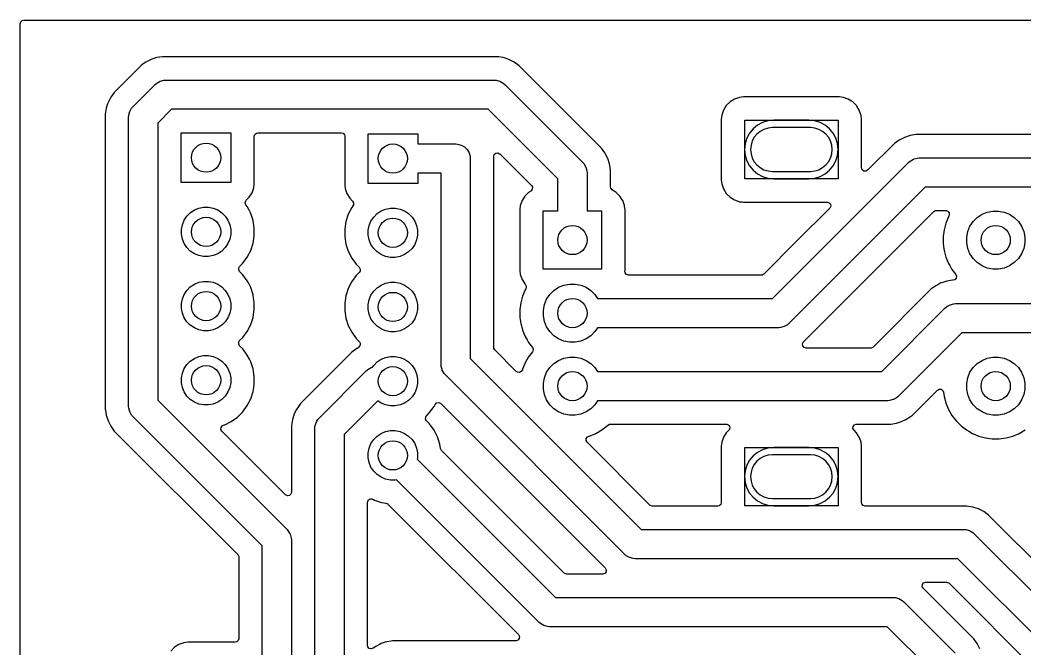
# Model space of a CAD drawing. Header units: inches. Extents: x 0.81 to 4.86, y -4.86 to -0.81.
# Drawn here: x 0.807 to 2.162, y -1.655 to -0.807 of the extents above; entities that cross this region are included whole.
import ezdxf

# ---------------------------------------------------------------- set-up
doc = ezdxf.new("R2010")
doc.units = ezdxf.units.IN
doc.header["$MEASUREMENT"] = 0
doc.layers.add('F.Cu', color=13, linetype='CONTINUOUS', true_color=0xc83434)

msp = doc.modelspace()

# ---------------------------------------------------------------- linework, layer by layer
at = {"layer": 'F.Cu', "linetype": 'CONTINUOUS'}
for p, q in [((0.8071, -0.812), (0.8079, -0.8093)), ((0.8071, -0.9338), (0.8071, -0.812)), ((0.8079, -0.8093), (0.81, -0.8075)), ((0.81, -0.8075), (0.812, -0.8071)), ((0.812, -0.8071), (4.8573, -0.8071)), ((0.9732, -0.8662), (0.97, -0.8686)), ((0.9765, -0.8639), (0.9732, -0.8662)), ((0.9732, -0.8662), (0.9732, -0.8662)), ((0.9801, -0.862), (0.9765, -0.8639)), ((0.9837, -0.8602), (0.9801, -0.862)), ((0.9801, -0.862), (0.9801, -0.862)), ((0.9885, -0.8586), (0.9837, -0.8602)), ((0.9888, -0.8586), (0.9885, -0.8586)), ((0.9885, -0.8586), (0.9885, -0.8586)), ((0.9913, -0.8577), (0.9888, -0.8586)), ((0.9953, -0.8571), (0.9913, -0.8577)), ((0.9955, -0.8571), (0.9953, -0.8571)), ((0.9993, -0.8565), (0.9955, -0.8571)), ((0.9955, -0.8571), (0.9955, -0.8571)), ((1.4507, -0.8565), (0.9993, -0.8565)), ((0.9993, -0.8565), (0.9993, -0.8565)), ((1.4526, -0.8567), (1.4507, -0.8565)), ((1.4587, -0.8577), (1.4526, -0.8567)), ((1.4613, -0.8586), (1.4587, -0.8577)), ((1.4587, -0.8577), (1.4587, -0.8577)), ((1.4664, -0.8602), (1.4613, -0.8586)), ((1.4699, -0.862), (1.4664, -0.8602)), ((1.4735, -0.8639), (1.4699, -0.862)), ((1.4801, -0.8686), (1.4735, -0.8639)), ((0.97, -0.8686), (0.9341, -0.9045)), ((0.97, -0.8686), (0.97, -0.8686)), ((0.97, -0.8686), (0.97, -0.8686)), ((1.591, -0.9796), (1.4801, -0.8686)), ((0.9592, -0.9239), (0.9894, -0.8937)), ((0.9894, -0.8937), (0.9913, -0.892)), ((0.9913, -0.892), (0.9958, -0.8895)), ((0.9913, -0.892), (0.9913, -0.892)), ((0.9958, -0.8895), (1.0008, -0.8881)), ((1.0008, -0.8881), (1.0033, -0.888)), ((1.0008, -0.8881), (1.0008, -0.8881)), ((1.0033, -0.888), (1.4467, -0.888)), ((1.4467, -0.888), (1.4493, -0.8881)), ((1.4493, -0.8881), (1.4493, -0.8881)), ((1.4493, -0.8881), (1.4542, -0.8895)), ((1.4542, -0.8895), (1.4587, -0.892)), ((1.4587, -0.892), (1.4587, -0.892)), ((1.4587, -0.892), (1.4606, -0.8937)), ((1.4606, -0.8937), (1.5659, -0.999)), ((0.9341, -0.9045), (0.9294, -0.911)), ((0.9251, -0.92), (0.9232, -0.9258)), ((0.9257, -0.9182), (0.9251, -0.92)), ((0.9251, -0.92), (0.9251, -0.92)), ((0.9286, -0.9126), (0.9257, -0.9182)), ((0.9257, -0.9182), (0.9257, -0.9182)), ((0.9294, -0.911), (0.9286, -0.9126)), ((0.9294, -0.911), (0.9294, -0.911)), ((1.7645, -0.9173), (1.7595, -0.9224)), ((1.7705, -0.9136), (1.7645, -0.9173)), ((1.7772, -0.9112), (1.7705, -0.9136)), ((1.7825, -0.9106), (1.7772, -0.9112)), ((1.7772, -0.9112), (1.7772, -0.9112)), ((1.912, -0.9106), (1.7825, -0.9106)), ((1.7825, -0.9106), (1.7825, -0.9106)), ((1.9173, -0.9112), (1.912, -0.9106)), ((1.912, -0.9106), (1.912, -0.9106)), ((1.924, -0.9136), (1.9173, -0.9112)), ((1.9173, -0.9112), (1.9173, -0.9112)), ((1.9282, -0.9162), (1.924, -0.9136)), ((1.93, -0.9173), (1.9282, -0.9162)), ((1.935, -0.9224), (1.93, -0.9173)), ((0.8071, -3.4696), (0.8071, -0.9338)), ((0.9228, -0.9284), (0.922, -0.9338)), ((0.922, -0.9338), (0.922, -1.3316)), ((0.9232, -0.9258), (0.9228, -0.9283)), ((0.9228, -0.9283), (0.9228, -0.9284)), ((0.9232, -0.9258), (0.9232, -0.9258)), ((0.9536, -0.9353), (0.955, -0.9303)), ((0.955, -0.9303), (0.9561, -0.9284)), ((0.9561, -0.9284), (0.9575, -0.9258)), ((0.9575, -0.9258), (0.9592, -0.9239)), ((0.9575, -0.9258), (0.9575, -0.9258)), ((1.0115, -0.9273), (0.9928, -0.946)), ((1.4385, -0.9273), (1.0115, -0.9273)), ((1.5323, -1.0211), (1.4385, -0.9273)), ((1.7557, -0.9284), (1.7533, -0.9351)), ((1.7595, -0.9224), (1.7557, -0.9284)), ((1.9355, -0.9231), (1.935, -0.9224)), ((1.9388, -0.9283), (1.9355, -0.9231)), ((1.9388, -0.9284), (1.9388, -0.9283)), ((1.9406, -0.9334), (1.9388, -0.9284)), ((1.9412, -0.9351), (1.9406, -0.9334)), ((0.9535, -0.9378), (0.9536, -0.9353)), ((0.9535, -1.3276), (0.9535, -0.9378)), ((0.9536, -0.9353), (0.9536, -0.9353)), ((0.9928, -0.946), (0.9928, -1.3195)), ((1.7533, -0.9351), (1.7527, -0.9404)), ((1.7527, -0.9404), (1.7527, -1.0226)), ((1.7533, -0.9351), (1.7533, -0.9351)), ((1.7843, -1.0209), (1.7843, -0.9421)), ((1.7843, -0.9421), (1.9102, -0.9421)), ((1.8709, -0.9421), (1.8236, -0.9421)), ((1.9102, -0.9421), (1.9102, -1.0209)), ((1.9418, -0.9404), (1.9412, -0.9351)), ((1.9412, -0.9351), (1.9412, -0.9351)), ((1.9418, -1.0061), (1.9418, -0.9404)), ((1.9418, -0.9404), (1.9418, -0.9404)), ((1.0244, -1.026), (1.0244, -0.9591)), ((1.0244, -0.9591), (1.0913, -0.9591)), ((1.0913, -0.9591), (1.0913, -1.026)), ((1.1229, -0.9637), (1.1236, -0.9611)), ((1.1236, -0.9611), (1.1257, -0.9593)), ((1.1257, -0.9593), (1.1277, -0.9589)), ((1.1277, -0.9589), (1.24, -0.9589)), ((1.24, -0.9589), (1.2426, -0.9596)), ((1.2426, -0.9596), (1.2444, -0.9617)), ((1.2444, -0.9617), (1.2449, -0.9637)), ((1.2764, -1.0272), (1.2764, -0.9602)), ((1.2764, -0.9602), (1.3433, -0.9602)), ((1.3433, -0.9602), (1.3433, -0.974)), ((1.8728, -0.952), (1.8217, -0.952)), ((2.0128, -0.9618), (2.0075, -0.9626)), ((2.0154, -0.9614), (2.0128, -0.9618)), ((2.2071, -0.9614), (2.0154, -0.9614)), ((1.1229, -1.0278), (1.1229, -0.9637)), ((1.2449, -0.9637), (1.2449, -1.0289)), ((1.3433, -0.974), (1.3946, -0.974)), ((1.3946, -0.974), (1.3971, -0.9742)), ((1.3971, -0.9742), (1.4021, -0.9755)), ((1.4021, -0.9755), (1.4065, -0.9781)), ((1.9861, -0.9735), (1.9501, -1.0095)), ((1.9926, -0.9688), (1.9861, -0.9735)), ((1.9861, -0.9735), (1.9861, -0.9735)), ((1.9998, -0.9651), (1.9926, -0.9688)), ((2.0075, -0.9626), (1.9998, -0.9651)), ((1.9998, -0.9651), (1.9998, -0.9651)), ((1.4065, -0.9781), (1.4102, -0.9817)), ((1.4102, -0.9817), (1.4127, -0.9862)), ((1.4127, -0.9862), (1.4141, -0.9911)), ((1.4458, -0.9909), (1.4465, -0.9883)), ((1.4465, -0.9883), (1.4486, -0.9865)), ((1.4486, -0.9865), (1.4513, -0.9861)), ((1.4513, -0.9861), (1.4538, -0.9872)), ((1.4538, -0.9872), (1.4541, -0.9875)), ((1.4541, -0.9875), (1.4966, -1.03)), ((1.5958, -0.9861), (1.591, -0.9796)), ((1.596, -0.9865), (1.5958, -0.9861)), ((1.5968, -0.9882), (1.596, -0.9865)), ((1.5994, -0.9933), (1.5968, -0.9882)), ((1.4141, -0.9911), (1.4142, -0.9937)), ((1.4142, -0.9937), (1.4142, -1.2632)), ((1.4458, -1.2481), (1.4458, -0.9909)), ((1.5659, -0.999), (1.5676, -1.0009)), ((1.5676, -1.0009), (1.5676, -1.0009)), ((1.5676, -1.0009), (1.5682, -1.002)), ((1.5682, -1.002), (1.5702, -1.0054)), ((1.5995, -0.9935), (1.5994, -0.9933)), ((1.6019, -1.0009), (1.5995, -0.9935)), ((1.6027, -1.0057), (1.6019, -1.0009)), ((1.8219, -1.1823), (2.0055, -0.9986)), ((2.0055, -0.9986), (2.0075, -0.997)), ((2.0075, -0.997), (2.0119, -0.9944)), ((2.0075, -0.997), (2.0075, -0.997)), ((2.0119, -0.9944), (2.013, -0.9941)), ((2.013, -0.9941), (2.0169, -0.9931)), ((2.0169, -0.9931), (2.0195, -0.9929)), ((2.0169, -0.9931), (2.0169, -0.9931)), ((2.0195, -0.9929), (2.2031, -0.9929)), ((1.3749, -1.0134), (1.3433, -1.0134)), ((1.3433, -1.0134), (1.3433, -1.0272)), ((1.3749, -1.2714), (1.3749, -1.0134)), ((1.5702, -1.0054), (1.5715, -1.0104)), ((1.5715, -1.0104), (1.5715, -1.0104)), ((1.5715, -1.0104), (1.5717, -1.0129)), ((1.5717, -1.0129), (1.5717, -1.0642)), ((1.6027, -1.0059), (1.6027, -1.0057)), ((1.6032, -1.0089), (1.6027, -1.0059)), ((1.6032, -1.0317), (1.6032, -1.0089)), ((1.8217, -1.011), (1.8728, -1.011)), ((1.9418, -1.0064), (1.9418, -1.0061)), ((1.9427, -1.009), (1.9418, -1.0064)), ((1.9449, -1.0107), (1.9427, -1.009)), ((1.9477, -1.0109), (1.9449, -1.0107)), ((1.9501, -1.0095), (1.9477, -1.0109)), ((1.0913, -1.026), (1.0244, -1.026)), ((1.1223, -1.033), (1.1229, -1.0278)), ((1.2449, -1.0289), (1.2455, -1.0342)), ((1.3433, -1.0272), (1.2764, -1.0272)), ((1.5323, -1.0642), (1.5323, -1.0211)), ((1.7527, -1.0226), (1.7533, -1.0279)), ((1.7533, -1.0279), (1.7533, -1.0279)), ((1.7533, -1.0279), (1.7557, -1.0346)), ((1.9102, -1.0209), (1.7843, -1.0209)), ((1.8236, -1.0209), (1.8709, -1.0209)), ((1.1161, -1.0458), (1.1199, -1.0397)), ((1.1199, -1.0397), (1.1223, -1.033)), ((1.2455, -1.0342), (1.2455, -1.0342)), ((1.2455, -1.0342), (1.2478, -1.0409)), ((1.2478, -1.0409), (1.2516, -1.0469)), ((1.4928, -1.0394), (1.4878, -1.0444)), ((1.4957, -1.0375), (1.4928, -1.0394)), ((1.4961, -1.0373), (1.4957, -1.0375)), ((1.4977, -1.0351), (1.4961, -1.0373)), ((1.4966, -1.03), (1.4979, -1.0324)), ((1.4979, -1.0324), (1.4977, -1.0351)), ((1.6036, -1.0338), (1.6032, -1.0317)), ((1.6055, -1.0358), (1.6036, -1.0338)), ((1.6111, -1.0394), (1.6055, -1.0358)), ((1.6161, -1.0444), (1.6111, -1.0394)), ((1.6111, -1.0394), (1.6111, -1.0394)), ((1.7557, -1.0346), (1.7571, -1.0369)), ((1.7571, -1.0369), (1.7595, -1.0406)), ((1.7595, -1.0406), (1.7645, -1.0457)), ((2.0276, -1.0323), (1.844, -1.2159)), ((2.195, -1.0323), (2.0276, -1.0323)), ((1.1108, -1.0534), (1.1114, -1.0508)), ((1.1117, -1.056), (1.1108, -1.0534)), ((1.1114, -1.0508), (1.1122, -1.0497)), ((1.1135, -1.0585), (1.1117, -1.056)), ((1.1122, -1.0497), (1.1125, -1.0494)), ((1.1125, -1.0494), (1.1161, -1.0458)), ((1.2516, -1.0469), (1.2555, -1.0509)), ((1.2555, -1.0509), (1.2569, -1.0533)), ((1.2567, -1.056), (1.256, -1.0572)), ((1.2569, -1.0533), (1.2567, -1.056)), ((1.484, -1.0504), (1.4817, -1.0571)), ((1.4878, -1.0444), (1.484, -1.0504)), ((1.6179, -1.0472), (1.6161, -1.0444)), ((1.6195, -1.0498), (1.6179, -1.0472)), ((1.6199, -1.0504), (1.6195, -1.0498)), ((1.6213, -1.0544), (1.6199, -1.0504)), ((1.6223, -1.0571), (1.6213, -1.0544)), ((1.7645, -1.0457), (1.7669, -1.0472)), ((1.7669, -1.0472), (1.7704, -1.0494)), ((1.7704, -1.0494), (1.7705, -1.0494)), ((1.7705, -1.0494), (1.7742, -1.0507)), ((1.7742, -1.0507), (1.7772, -1.0518)), ((1.7772, -1.0518), (1.7772, -1.0518)), ((1.7772, -1.0518), (1.7807, -1.0522)), ((1.7807, -1.0522), (1.7825, -1.0524)), ((1.7825, -1.0524), (1.7825, -1.0524)), ((1.7825, -1.0524), (1.7825, -1.0524)), ((1.7825, -1.0524), (1.8955, -1.0524)), ((1.8955, -1.0524), (1.8981, -1.0532)), ((1.8981, -1.0532), (1.8999, -1.0552)), ((1.8999, -1.0552), (1.9003, -1.058)), ((1.032, -1.0713), (1.0366, -1.0667)), ((1.0366, -1.0667), (1.0421, -1.063)), ((1.0421, -1.063), (1.0482, -1.0605)), ((1.0482, -1.0605), (1.0546, -1.0592)), ((1.0546, -1.0592), (1.0612, -1.0592)), ((1.0612, -1.0592), (1.0676, -1.0605)), ((1.0676, -1.0605), (1.0736, -1.063)), ((1.0736, -1.063), (1.0791, -1.0667)), ((1.0791, -1.0667), (1.0837, -1.0713)), ((1.1155, -1.0624), (1.1135, -1.0585)), ((1.1181, -1.0676), (1.1155, -1.0624)), ((1.1213, -1.0773), (1.1181, -1.0676)), ((1.1181, -1.0676), (1.1181, -1.0676)), ((1.1181, -1.0676), (1.1181, -1.0676)), ((1.2496, -1.0688), (1.2465, -1.0785)), ((1.2543, -1.0596), (1.2496, -1.0688)), ((1.256, -1.0572), (1.2543, -1.0596)), ((1.284, -1.0725), (1.2886, -1.0678)), ((1.2886, -1.0678), (1.2941, -1.0642)), ((1.2941, -1.0642), (1.3001, -1.0617)), ((1.3001, -1.0617), (1.3066, -1.0604)), ((1.3066, -1.0604), (1.3131, -1.0604)), ((1.3131, -1.0604), (1.3196, -1.0617)), ((1.3196, -1.0617), (1.3256, -1.0642)), ((1.3256, -1.0642), (1.3311, -1.0678)), ((1.3311, -1.0678), (1.3357, -1.0725)), ((1.4817, -1.0571), (1.4811, -1.0624)), ((1.4811, -1.0624), (1.4811, -1.1447)), ((1.4817, -1.0571), (1.4817, -1.0571)), ((1.5126, -1.1429), (1.5126, -1.0642)), ((1.5126, -1.0642), (1.5323, -1.0642)), ((1.5717, -1.0642), (1.5913, -1.0642)), ((1.5913, -1.0642), (1.5913, -1.1429)), ((1.6224, -1.0585), (1.6223, -1.0571)), ((1.6223, -1.0571), (1.6223, -1.0571)), ((1.6229, -1.0624), (1.6224, -1.0585)), ((1.6229, -1.1447), (1.6229, -1.0624)), ((1.8989, -1.0607), (1.8539, -1.1057)), ((1.8636, -1.2409), (2.0392, -1.0652)), ((1.8991, -1.0605), (1.8989, -1.0607)), ((1.9003, -1.058), (1.8991, -1.0605)), ((2.0392, -1.0652), (2.0417, -1.0639)), ((2.0417, -1.0639), (2.0427, -1.0638)), ((2.0427, -1.0638), (2.0555, -1.0638)), ((2.0555, -1.0638), (2.0557, -1.0638)), ((2.0557, -1.0638), (2.056, -1.0638)), ((2.056, -1.0638), (2.057, -1.0642)), ((2.057, -1.0642), (2.0581, -1.0645)), ((2.0581, -1.0645), (2.0583, -1.0647)), ((2.0583, -1.0647), (2.0585, -1.0648)), ((2.0585, -1.0648), (2.0592, -1.0658)), ((2.0592, -1.0658), (2.0599, -1.0666)), ((2.0602, -1.0698), (2.0597, -1.0711)), ((2.0599, -1.0666), (2.06, -1.0669)), ((2.06, -1.0669), (2.0601, -1.0671)), ((2.0601, -1.0671), (2.0602, -1.0682)), ((2.0602, -1.0682), (2.0603, -1.0693)), ((2.0603, -1.0693), (2.0602, -1.0696)), ((2.0602, -1.0696), (2.0602, -1.0698)), ((2.0979, -1.0731), (2.1043, -1.0688)), ((2.1043, -1.0688), (2.1114, -1.0659)), ((2.1114, -1.0659), (2.119, -1.0644)), ((2.119, -1.0644), (2.1267, -1.0644)), ((2.1267, -1.0644), (2.1343, -1.0659)), ((2.1343, -1.0659), (2.1414, -1.0688)), ((2.1414, -1.0688), (2.1478, -1.0731)), ((1.0246, -1.0892), (1.0259, -1.0828)), ((1.0259, -1.0828), (1.0284, -1.0767)), ((1.0284, -1.0767), (1.032, -1.0713)), ((1.0837, -1.0713), (1.0874, -1.0767)), ((1.0874, -1.0767), (1.0899, -1.0828)), ((1.0899, -1.0828), (1.0912, -1.0892)), ((1.1218, -1.0807), (1.1213, -1.0773)), ((1.1229, -1.0874), (1.1218, -1.0807)), ((1.2465, -1.0785), (1.2449, -1.0886)), ((1.2765, -1.0904), (1.2778, -1.084)), ((1.2778, -1.084), (1.2803, -1.0779)), ((1.2803, -1.0779), (1.284, -1.0725)), ((1.3357, -1.0725), (1.3394, -1.0779)), ((1.3394, -1.0779), (1.3419, -1.084)), ((1.3419, -1.084), (1.3431, -1.0904)), ((2.0556, -1.0807), (2.0532, -1.0897)), ((2.0591, -1.0721), (2.0556, -1.0807)), ((2.0597, -1.0711), (2.0591, -1.0721)), ((2.0591, -1.0721), (2.0591, -1.0721)), ((2.0881, -1.085), (2.0924, -1.0786)), ((2.0924, -1.0786), (2.0979, -1.0731)), ((2.1478, -1.0731), (2.1533, -1.0786)), ((2.1533, -1.0786), (2.1576, -1.085)), ((1.0246, -1.0958), (1.0246, -1.0892)), ((1.0259, -1.1022), (1.0246, -1.0958)), ((1.0912, -1.0958), (1.0899, -1.1022)), ((1.0912, -1.0892), (1.0912, -1.0958)), ((1.1229, -1.0976), (1.1229, -1.0874)), ((1.2449, -1.0886), (1.2449, -1.0988)), ((1.2765, -1.097), (1.2765, -1.0904)), ((1.2778, -1.1034), (1.2765, -1.097)), ((1.3431, -1.097), (1.3419, -1.1034)), ((1.3431, -1.0904), (1.3431, -1.097)), ((2.0532, -1.0897), (2.0519, -1.0989)), ((2.0837, -1.0997), (2.0852, -1.0921)), ((2.0852, -1.0921), (2.0881, -1.085)), ((2.1576, -1.085), (2.1605, -1.0921)), ((2.1605, -1.0921), (2.162, -1.0997)), ((1.0284, -1.1083), (1.0259, -1.1022)), ((1.032, -1.1137), (1.0284, -1.1083)), ((1.0874, -1.1083), (1.0837, -1.1137)), ((1.0899, -1.1022), (1.0874, -1.1083)), ((1.1181, -1.1175), (1.1213, -1.1077)), ((1.1213, -1.1077), (1.1222, -1.1016)), ((1.1222, -1.1016), (1.1229, -1.0976)), ((1.2449, -1.0988), (1.2465, -1.1089)), ((1.2465, -1.1089), (1.2496, -1.1186)), ((1.2803, -1.1095), (1.2778, -1.1034)), ((1.284, -1.1149), (1.2803, -1.1095)), ((1.3394, -1.1095), (1.3357, -1.1149)), ((1.3419, -1.1034), (1.3394, -1.1095)), ((1.8539, -1.1057), (1.8103, -1.1493)), ((2.0519, -1.0989), (2.0519, -1.0989)), ((2.0519, -1.0989), (2.0519, -1.1082)), ((2.0519, -1.1082), (2.0519, -1.1082)), ((2.0519, -1.1082), (2.0529, -1.1154)), ((2.0837, -1.1074), (2.0837, -1.0997)), ((2.0852, -1.115), (2.0837, -1.1074)), ((2.162, -1.1074), (2.1605, -1.115)), ((2.162, -1.0997), (2.162, -1.1074)), ((1.0366, -1.1184), (1.032, -1.1137)), ((1.0421, -1.122), (1.0366, -1.1184)), ((1.0482, -1.1245), (1.0421, -1.122)), ((1.0546, -1.1258), (1.0482, -1.1245)), ((1.0676, -1.1245), (1.0612, -1.1258)), ((1.0736, -1.122), (1.0676, -1.1245)), ((1.0791, -1.1184), (1.0736, -1.122)), ((1.0837, -1.1137), (1.0791, -1.1184)), ((1.1135, -1.1266), (1.1181, -1.1175)), ((1.2496, -1.1186), (1.2543, -1.1278)), ((1.2886, -1.1196), (1.284, -1.1149)), ((1.2941, -1.1232), (1.2886, -1.1196)), ((1.3001, -1.1257), (1.2941, -1.1232)), ((1.3256, -1.1232), (1.3196, -1.1257)), ((1.3311, -1.1196), (1.3256, -1.1232)), ((1.3357, -1.1149), (1.3311, -1.1196)), ((2.0529, -1.1154), (2.0532, -1.1174)), ((2.0532, -1.1174), (2.0532, -1.1175)), ((2.0532, -1.1175), (2.0556, -1.1264)), ((2.0881, -1.1221), (2.0852, -1.115)), ((2.0924, -1.1285), (2.0881, -1.1221)), ((2.1576, -1.1221), (2.1533, -1.1285)), ((2.1605, -1.115), (2.1576, -1.1221)), ((1.0612, -1.1258), (1.0546, -1.1258)), ((1.1032, -1.1391), (1.1045, -1.1378)), ((1.1045, -1.1378), (1.1074, -1.1349)), ((1.1074, -1.1349), (1.1135, -1.1266)), ((1.2543, -1.1278), (1.2603, -1.136)), ((1.2603, -1.136), (1.2603, -1.136)), ((1.2603, -1.136), (1.2645, -1.1402)), ((1.3066, -1.127), (1.3001, -1.1257)), ((1.3131, -1.127), (1.3066, -1.127)), ((1.3196, -1.1257), (1.3131, -1.127)), ((2.0556, -1.1264), (2.0591, -1.135)), ((2.0591, -1.135), (2.0591, -1.135)), ((2.0591, -1.135), (2.0608, -1.1378)), ((2.0608, -1.1378), (2.0638, -1.143)), ((2.0979, -1.134), (2.0924, -1.1285)), ((2.1043, -1.1383), (2.0979, -1.134)), ((2.1478, -1.134), (2.1414, -1.1383)), ((2.1533, -1.1285), (2.1478, -1.134)), ((1.1019, -1.1436), (1.1021, -1.1408)), ((1.1032, -1.146), (1.1019, -1.1436)), ((1.1021, -1.1408), (1.1032, -1.1391)), ((1.1074, -1.1502), (1.1032, -1.146)), ((1.1135, -1.1585), (1.1074, -1.1502)), ((1.2603, -1.1514), (1.2543, -1.1596)), ((1.2645, -1.1472), (1.2603, -1.1514)), ((1.2603, -1.1514), (1.2603, -1.1514)), ((1.2645, -1.1402), (1.2658, -1.1427)), ((1.2656, -1.1454), (1.2645, -1.1472)), ((1.2658, -1.1427), (1.2656, -1.1454)), ((1.4811, -1.1447), (1.4817, -1.15)), ((1.4817, -1.15), (1.4817, -1.15)), ((1.4817, -1.15), (1.484, -1.1567)), ((1.5913, -1.1429), (1.5126, -1.1429)), ((1.6228, -1.1453), (1.6229, -1.1447)), ((1.6232, -1.1479), (1.6228, -1.1453)), ((1.6229, -1.1447), (1.6229, -1.1447)), ((1.625, -1.15), (1.6232, -1.1479)), ((1.6276, -1.1508), (1.625, -1.15)), ((1.8068, -1.1508), (1.6276, -1.1508)), ((1.8079, -1.1507), (1.8068, -1.1508)), ((1.8103, -1.1493), (1.8079, -1.1507)), ((2.0638, -1.143), (2.0638, -1.143)), ((2.0638, -1.143), (2.0638, -1.143)), ((2.0638, -1.143), (2.069, -1.1498)), ((2.069, -1.1498), (2.07, -1.1524)), ((2.1114, -1.1412), (2.1043, -1.1383)), ((2.119, -1.1427), (2.1114, -1.1412)), ((2.1267, -1.1427), (2.119, -1.1427)), ((2.1343, -1.1412), (2.1267, -1.1427)), ((2.1414, -1.1383), (2.1343, -1.1412)), ((1.0366, -1.1667), (1.0421, -1.163)), ((1.0421, -1.163), (1.0482, -1.1605)), ((1.0482, -1.1605), (1.0546, -1.1592)), ((1.0546, -1.1592), (1.0612, -1.1592)), ((1.0612, -1.1592), (1.0676, -1.1605)), ((1.0676, -1.1605), (1.0736, -1.163)), ((1.0736, -1.163), (1.0791, -1.1667)), ((1.1149, -1.1614), (1.1135, -1.1585)), ((1.1181, -1.1676), (1.1149, -1.1614)), ((1.2543, -1.1596), (1.2496, -1.1688)), ((1.2886, -1.1678), (1.2941, -1.1642)), ((1.2941, -1.1642), (1.3001, -1.1617)), ((1.3001, -1.1617), (1.3066, -1.1604)), ((1.3066, -1.1604), (1.3131, -1.1604)), ((1.3131, -1.1604), (1.3196, -1.1617)), ((1.3196, -1.1617), (1.3256, -1.1642)), ((1.3256, -1.1642), (1.3311, -1.1678)), ((1.484, -1.1567), (1.4878, -1.1627)), ((1.4878, -1.1627), (1.4883, -1.1632)), ((1.4883, -1.1632), (1.4896, -1.1656)), ((1.5334, -1.1672), (1.5405, -1.1643)), ((1.5405, -1.1643), (1.5481, -1.1628)), ((1.5481, -1.1628), (1.5558, -1.1628)), ((1.5558, -1.1628), (1.5634, -1.1643)), ((1.5634, -1.1643), (1.5705, -1.1672)), ((2.0419, -1.1651), (2.0353, -1.1698)), ((2.0461, -1.1629), (2.0419, -1.1651)), ((2.049, -1.1614), (2.0461, -1.1629)), ((2.0516, -1.1606), (2.049, -1.1614)), ((2.0529, -1.1602), (2.0516, -1.1606)), ((2.0567, -1.1589), (2.0529, -1.1602)), ((2.0529, -1.1602), (2.0529, -1.1602)), ((2.062, -1.1581), (2.0567, -1.1589)), ((2.0647, -1.1577), (2.062, -1.1581)), ((2.0651, -1.1577), (2.0647, -1.1577)), ((2.0675, -1.157), (2.0651, -1.1577)), ((2.0694, -1.1551), (2.0675, -1.157)), ((2.07, -1.1524), (2.0694, -1.1551)), ((1.0259, -1.1828), (1.0284, -1.1767)), ((1.0284, -1.1767), (1.032, -1.1713)), ((1.032, -1.1713), (1.0366, -1.1667)), ((1.0791, -1.1667), (1.0837, -1.1713)), ((1.0837, -1.1713), (1.0874, -1.1767)), ((1.0874, -1.1767), (1.0899, -1.1828)), ((1.1213, -1.1773), (1.1181, -1.1676)), ((1.1181, -1.1676), (1.1181, -1.1676)), ((1.1181, -1.1676), (1.1181, -1.1676)), ((1.122, -1.182), (1.1213, -1.1773)), ((1.2465, -1.1785), (1.2449, -1.1886)), ((1.2496, -1.1688), (1.2465, -1.1785)), ((1.2778, -1.184), (1.2803, -1.1779)), ((1.2803, -1.1779), (1.284, -1.1725)), ((1.284, -1.1725), (1.2886, -1.1678)), ((1.3311, -1.1678), (1.3357, -1.1725)), ((1.3357, -1.1725), (1.3394, -1.1779)), ((1.3394, -1.1779), (1.3419, -1.184)), ((1.4883, -1.1705), (1.4847, -1.1791)), ((1.4891, -1.1691), (1.4883, -1.1705)), ((1.4883, -1.1705), (1.4883, -1.1705)), ((1.4894, -1.1684), (1.4891, -1.1691)), ((1.4896, -1.1656), (1.4894, -1.1684)), ((1.5172, -1.1834), (1.5215, -1.177)), ((1.5215, -1.177), (1.527, -1.1715)), ((1.527, -1.1715), (1.5334, -1.1672)), ((1.5705, -1.1672), (1.5769, -1.1715)), ((1.5769, -1.1715), (1.5824, -1.177)), ((1.5824, -1.177), (1.5859, -1.1823)), ((2.0353, -1.1698), (1.9574, -1.2478)), ((1.0246, -1.1892), (1.0259, -1.1828)), ((1.0246, -1.1958), (1.0246, -1.1892)), ((1.0899, -1.1828), (1.0912, -1.1892)), ((1.0912, -1.1892), (1.0912, -1.1958)), ((1.1229, -1.1874), (1.122, -1.182)), ((1.1229, -1.1976), (1.1229, -1.1874)), ((1.2449, -1.1886), (1.2449, -1.1988)), ((1.2765, -1.1904), (1.2778, -1.184)), ((1.2765, -1.197), (1.2765, -1.1904)), ((1.3419, -1.184), (1.3431, -1.1904)), ((1.3431, -1.1904), (1.3431, -1.197)), ((1.4823, -1.1881), (1.4811, -1.1973)), ((1.4847, -1.1791), (1.4823, -1.1881)), ((1.5128, -1.1981), (1.5143, -1.1905)), ((1.5143, -1.1905), (1.5172, -1.1834)), ((1.5859, -1.1823), (1.8219, -1.1823)), ((2.0567, -1.1932), (2.0612, -1.1907)), ((2.0612, -1.1907), (2.0661, -1.1893)), ((2.0661, -1.1893), (2.0687, -1.1892)), ((2.0661, -1.1893), (2.0661, -1.1893)), ((2.0687, -1.1892), (2.2177, -1.1892)), ((1.0259, -1.2022), (1.0246, -1.1958)), ((1.0284, -1.2083), (1.0259, -1.2022)), ((1.0899, -1.2022), (1.0874, -1.2083)), ((1.0912, -1.1958), (1.0899, -1.2022)), ((1.1213, -1.2077), (1.1225, -1.2001)), ((1.1225, -1.2001), (1.1229, -1.1976)), ((1.2449, -1.1988), (1.2465, -1.2089)), ((1.2778, -1.2034), (1.2765, -1.197)), ((1.2803, -1.2095), (1.2778, -1.2034)), ((1.3419, -1.2034), (1.3394, -1.2095)), ((1.3431, -1.197), (1.3419, -1.2034)), ((1.4811, -1.1973), (1.4811, -1.1973)), ((1.4811, -1.1973), (1.4811, -1.2066)), ((1.5128, -1.2058), (1.5128, -1.1981)), ((1.5143, -1.2134), (1.5128, -1.2058)), ((1.969, -1.2807), (2.0548, -1.1949)), ((2.0548, -1.1949), (2.0567, -1.1932)), ((2.0567, -1.1932), (2.0567, -1.1932)), ((1.032, -1.2137), (1.0284, -1.2083)), ((1.0366, -1.2184), (1.032, -1.2137)), ((1.0421, -1.222), (1.0366, -1.2184)), ((1.0791, -1.2184), (1.0736, -1.222)), ((1.0837, -1.2137), (1.0791, -1.2184)), ((1.0874, -1.2083), (1.0837, -1.2137)), ((1.1135, -1.2266), (1.1181, -1.2175)), ((1.1181, -1.2175), (1.1213, -1.2077)), ((1.2465, -1.2089), (1.2496, -1.2186)), ((1.2496, -1.2186), (1.2543, -1.2278)), ((1.284, -1.2149), (1.2803, -1.2095)), ((1.2886, -1.2196), (1.284, -1.2149)), ((1.3357, -1.2149), (1.3311, -1.2196)), ((1.3394, -1.2095), (1.3357, -1.2149)), ((1.4811, -1.2066), (1.4811, -1.2066)), ((1.4811, -1.2066), (1.4812, -1.2077)), ((1.4812, -1.2077), (1.4823, -1.2158)), ((1.4823, -1.2158), (1.4827, -1.2175)), ((1.4827, -1.2175), (1.4847, -1.2248)), ((1.5172, -1.2205), (1.5143, -1.2134)), ((1.8421, -1.2176), (1.8376, -1.2202)), ((1.844, -1.2159), (1.8421, -1.2176)), ((1.8421, -1.2176), (1.8421, -1.2176)), ((1.0482, -1.2245), (1.0421, -1.222)), ((1.0546, -1.2258), (1.0482, -1.2245)), ((1.0612, -1.2258), (1.0546, -1.2258)), ((1.0676, -1.2245), (1.0612, -1.2258)), ((1.0736, -1.222), (1.0676, -1.2245)), ((1.1074, -1.2349), (1.1135, -1.2266)), ((1.2543, -1.2278), (1.2603, -1.236)), ((1.2941, -1.2232), (1.2886, -1.2196)), ((1.3001, -1.2257), (1.2941, -1.2232)), ((1.3066, -1.227), (1.3001, -1.2257)), ((1.3131, -1.227), (1.3066, -1.227)), ((1.3196, -1.2257), (1.3131, -1.227)), ((1.3256, -1.2232), (1.3196, -1.2257)), ((1.3311, -1.2196), (1.3256, -1.2232)), ((1.4847, -1.2248), (1.4883, -1.2334)), ((1.5215, -1.2269), (1.5172, -1.2205)), ((1.527, -1.2324), (1.5215, -1.2269)), ((1.5334, -1.2367), (1.527, -1.2324)), ((1.5769, -1.2324), (1.5705, -1.2367)), ((1.5824, -1.2269), (1.5769, -1.2324)), ((1.5859, -1.2217), (1.5824, -1.2269)), ((1.8301, -1.2217), (1.5859, -1.2217)), ((1.8326, -1.2215), (1.8301, -1.2217)), ((1.8376, -1.2202), (1.8326, -1.2215)), ((1.8326, -1.2215), (1.8326, -1.2215)), ((2.0769, -1.2285), (1.9911, -1.3143)), ((2.2095, -1.2285), (2.0769, -1.2285)), ((1.1019, -1.2436), (1.1021, -1.2408)), ((1.1032, -1.246), (1.1019, -1.2436)), ((1.1021, -1.2408), (1.1032, -1.2391)), ((1.1032, -1.2391), (1.1074, -1.2349)), ((1.1074, -1.2502), (1.1032, -1.246)), ((1.2603, -1.236), (1.2603, -1.236)), ((1.2603, -1.236), (1.2645, -1.2402)), ((1.2645, -1.2402), (1.2647, -1.2406)), ((1.2653, -1.246), (1.2645, -1.2472)), ((1.2647, -1.2406), (1.265, -1.2408)), ((1.265, -1.2408), (1.2653, -1.2417)), ((1.2653, -1.2417), (1.2658, -1.2427)), ((1.2654, -1.2458), (1.2653, -1.246)), ((1.2656, -1.2454), (1.2654, -1.2458)), ((1.2657, -1.2444), (1.2656, -1.2454)), ((1.2659, -1.2434), (1.2657, -1.2444)), ((1.2658, -1.2427), (1.2658, -1.243)), ((1.2658, -1.243), (1.2659, -1.2434)), ((1.4883, -1.2334), (1.4883, -1.2334)), ((1.4883, -1.2334), (1.4911, -1.2382)), ((1.4911, -1.2382), (1.4929, -1.2414)), ((1.4929, -1.2414), (1.4929, -1.2414)), ((1.4929, -1.2414), (1.4929, -1.2414)), ((1.4929, -1.2414), (1.4981, -1.2482)), ((1.5405, -1.2396), (1.5334, -1.2367)), ((1.5481, -1.2411), (1.5405, -1.2396)), ((1.5558, -1.2411), (1.5481, -1.2411)), ((1.5634, -1.2396), (1.5558, -1.2411)), ((1.5705, -1.2367), (1.5634, -1.2396)), ((1.8622, -1.2436), (1.8633, -1.2411)), ((1.8626, -1.2463), (1.8622, -1.2436)), ((1.8644, -1.2484), (1.8626, -1.2463)), ((1.8633, -1.2411), (1.8636, -1.2409)), ((1.0482, -1.2605), (1.0546, -1.2592)), ((1.0546, -1.2592), (1.0612, -1.2592)), ((1.0612, -1.2592), (1.0676, -1.2605)), ((1.1135, -1.2585), (1.1074, -1.2502)), ((1.1164, -1.2642), (1.1135, -1.2585)), ((1.2546, -1.2546), (1.1853, -1.3239)), ((1.2611, -1.2499), (1.2546, -1.2546)), ((1.2617, -1.2496), (1.2611, -1.2499)), ((1.263, -1.2487), (1.2617, -1.2496)), ((1.2645, -1.2472), (1.263, -1.2487)), ((1.4459, -1.2492), (1.4458, -1.2481)), ((1.4472, -1.2516), (1.4459, -1.2492)), ((1.4763, -1.2807), (1.4472, -1.2516)), ((1.4981, -1.2542), (1.4929, -1.2609)), ((1.4981, -1.2482), (1.4991, -1.2508)), ((1.4985, -1.2535), (1.4981, -1.2542)), ((1.4991, -1.2508), (1.4985, -1.2535)), ((1.867, -1.2492), (1.8644, -1.2484)), ((1.9539, -1.2492), (1.867, -1.2492)), ((1.955, -1.2491), (1.9539, -1.2492)), ((1.9574, -1.2478), (1.955, -1.2491)), ((1.0284, -1.2767), (1.032, -1.2713)), ((1.032, -1.2713), (1.0366, -1.2667)), ((1.0366, -1.2667), (1.0421, -1.263)), ((1.0421, -1.263), (1.0482, -1.2605)), ((1.0676, -1.2605), (1.0736, -1.263)), ((1.0736, -1.263), (1.0791, -1.2667)), ((1.0791, -1.2667), (1.0837, -1.2713)), ((1.0837, -1.2713), (1.0874, -1.2767)), ((1.1181, -1.2676), (1.1164, -1.2642)), ((1.1213, -1.2773), (1.1181, -1.2676)), ((1.1181, -1.2676), (1.1181, -1.2676)), ((1.1181, -1.2676), (1.1181, -1.2676)), ((1.2823, -1.275), (1.284, -1.2725)), ((1.284, -1.2725), (1.2886, -1.2678)), ((1.2886, -1.2678), (1.2941, -1.2642)), ((1.2941, -1.2642), (1.3001, -1.2617)), ((1.3001, -1.2617), (1.3066, -1.2604)), ((1.3066, -1.2604), (1.3131, -1.2604)), ((1.3131, -1.2604), (1.3196, -1.2617)), ((1.3196, -1.2617), (1.3256, -1.2642)), ((1.3256, -1.2642), (1.3311, -1.2678)), ((1.3311, -1.2678), (1.3357, -1.2725)), ((1.3357, -1.2725), (1.3394, -1.2779)), ((1.375, -1.2739), (1.3749, -1.2714)), ((1.4142, -1.2632), (1.6446, -1.4936)), ((1.4883, -1.269), (1.4847, -1.2776)), ((1.4929, -1.2609), (1.4883, -1.269)), ((1.4883, -1.269), (1.4883, -1.269)), ((1.5215, -1.2754), (1.527, -1.27)), ((1.527, -1.27), (1.5334, -1.2657)), ((1.5334, -1.2657), (1.5405, -1.2627)), ((1.5405, -1.2627), (1.5481, -1.2612)), ((1.5481, -1.2612), (1.5558, -1.2612)), ((1.5558, -1.2612), (1.5634, -1.2627)), ((1.5634, -1.2627), (1.5705, -1.2657)), ((1.5705, -1.2657), (1.5769, -1.27)), ((1.5769, -1.27), (1.5824, -1.2754)), ((2.0924, -1.2754), (2.0979, -1.27)), ((2.0979, -1.27), (2.1043, -1.2657)), ((2.1043, -1.2657), (2.1114, -1.2627)), ((2.1114, -1.2627), (2.119, -1.2612)), ((2.119, -1.2612), (2.1267, -1.2612)), ((2.1267, -1.2612), (2.1343, -1.2627)), ((2.1343, -1.2627), (2.1414, -1.2657)), ((2.1414, -1.2657), (2.1478, -1.27)), ((2.1478, -1.27), (2.1533, -1.2754)), ((1.0246, -1.2892), (1.0259, -1.2828)), ((1.0259, -1.2828), (1.0284, -1.2767)), ((1.0874, -1.2767), (1.0899, -1.2828)), ((1.0899, -1.2828), (1.0912, -1.2892)), ((1.1218, -1.2808), (1.1213, -1.2773)), ((1.1229, -1.2874), (1.1218, -1.2808)), ((1.2104, -1.3434), (1.274, -1.2798)), ((1.274, -1.2798), (1.2759, -1.2781)), ((1.2759, -1.2781), (1.2804, -1.2755)), ((1.2759, -1.2781), (1.2759, -1.2781)), ((1.2804, -1.2755), (1.2808, -1.2754)), ((1.2808, -1.2754), (1.2823, -1.275)), ((1.3394, -1.2779), (1.3419, -1.284)), ((1.3419, -1.284), (1.3431, -1.2904)), ((1.3762, -1.2781), (1.375, -1.2739)), ((1.375, -1.2739), (1.375, -1.2739)), ((1.3764, -1.2789), (1.3762, -1.2781)), ((1.3789, -1.2833), (1.3764, -1.2789)), ((1.3806, -1.2853), (1.3789, -1.2833)), ((1.3789, -1.2833), (1.3789, -1.2833)), ((1.6226, -1.5272), (1.3806, -1.2853)), ((1.4778, -1.2817), (1.4763, -1.2807)), ((1.4805, -1.282), (1.4778, -1.2817)), ((1.483, -1.2808), (1.4805, -1.282)), ((1.4845, -1.2785), (1.483, -1.2808)), ((1.4847, -1.2776), (1.4845, -1.2785)), ((1.5143, -1.289), (1.5172, -1.2818)), ((1.5172, -1.2818), (1.5215, -1.2754)), ((1.5824, -1.2754), (1.5859, -1.2807)), ((1.5859, -1.2807), (1.969, -1.2807)), ((2.0852, -1.289), (2.0881, -1.2818)), ((2.0881, -1.2818), (2.0924, -1.2754)), ((2.1533, -1.2754), (2.1576, -1.2818)), ((2.1576, -1.2818), (2.1605, -1.289)), ((1.0246, -1.2958), (1.0246, -1.2892)), ((1.0259, -1.3022), (1.0246, -1.2958)), ((1.0912, -1.2958), (1.0899, -1.3022)), ((1.0912, -1.2892), (1.0912, -1.2958)), ((1.1221, -1.3021), (1.1229, -1.2976)), ((1.1229, -1.2976), (1.1229, -1.2874)), ((1.3431, -1.297), (1.3419, -1.3034)), ((1.3431, -1.2904), (1.3431, -1.297)), ((1.5128, -1.2965), (1.5143, -1.289)), ((1.5128, -1.3043), (1.5128, -1.2965)), ((2.0837, -1.2965), (2.0852, -1.289)), ((2.0837, -1.3043), (2.0837, -1.2965)), ((2.1605, -1.289), (2.162, -1.2965)), ((2.162, -1.2965), (2.162, -1.3043)), ((1.0284, -1.3083), (1.0259, -1.3022)), ((1.032, -1.3137), (1.0284, -1.3083)), ((1.0366, -1.3184), (1.032, -1.3137)), ((1.0837, -1.3137), (1.0791, -1.3184)), ((1.0874, -1.3083), (1.0837, -1.3137)), ((1.0899, -1.3022), (1.0874, -1.3083)), ((1.1181, -1.3175), (1.1213, -1.3077)), ((1.1213, -1.3077), (1.1221, -1.3021)), ((1.3394, -1.3095), (1.3357, -1.3149)), ((1.3419, -1.3034), (1.3394, -1.3095)), ((1.5143, -1.3118), (1.5128, -1.3043)), ((1.5172, -1.319), (1.5143, -1.3118)), ((1.9911, -1.3143), (1.9891, -1.316)), ((2.0105, -1.3394), (2.0441, -1.3058)), ((2.0441, -1.3058), (2.0465, -1.3045)), ((2.0465, -1.3045), (2.0493, -1.3047)), ((2.0493, -1.3047), (2.0515, -1.3064)), ((2.0515, -1.3064), (2.0524, -1.3086)), ((2.0524, -1.3086), (2.0532, -1.3143)), ((2.0532, -1.3143), (2.054, -1.3175)), ((2.0852, -1.3118), (2.0837, -1.3043)), ((2.0881, -1.319), (2.0852, -1.3118)), ((2.1605, -1.3118), (2.1576, -1.319)), ((2.162, -1.3043), (2.1605, -1.3118)), ((0.9536, -1.3302), (0.9535, -1.3276)), ((0.9928, -1.3195), (1.1671, -1.4937)), ((1.0421, -1.322), (1.0366, -1.3184)), ((1.0482, -1.3245), (1.0421, -1.322)), ((1.0546, -1.3258), (1.0482, -1.3245)), ((1.0612, -1.3258), (1.0546, -1.3258)), ((1.0676, -1.3245), (1.0612, -1.3258)), ((1.0736, -1.322), (1.0676, -1.3245)), ((1.0791, -1.3184), (1.0736, -1.322)), ((1.1074, -1.3349), (1.1135, -1.3266)), ((1.1135, -1.3266), (1.1181, -1.3175)), ((1.1853, -1.3239), (1.1806, -1.3304)), ((1.2894, -1.3201), (1.244, -1.3654)), ((1.2941, -1.3232), (1.2894, -1.3201)), ((1.3001, -1.3257), (1.2941, -1.3232)), ((1.3066, -1.327), (1.3001, -1.3257)), ((1.3131, -1.327), (1.3066, -1.327)), ((1.3196, -1.3257), (1.3131, -1.327)), ((1.3256, -1.3232), (1.3196, -1.3257)), ((1.3311, -1.3196), (1.3256, -1.3232)), ((1.3357, -1.3149), (1.3311, -1.3196)), ((1.3594, -1.336), (1.3654, -1.3278)), ((1.3654, -1.3278), (1.3668, -1.325)), ((1.3668, -1.325), (1.3687, -1.323)), ((1.3687, -1.323), (1.3714, -1.3224)), ((1.3714, -1.3224), (1.374, -1.3233)), ((1.374, -1.3233), (1.3746, -1.3238)), ((1.3746, -1.3238), (1.5962, -1.5454)), ((1.5215, -1.3254), (1.5172, -1.319)), ((1.527, -1.3308), (1.5215, -1.3254)), ((1.5824, -1.3254), (1.5769, -1.3308)), ((1.5859, -1.3201), (1.5824, -1.3254)), ((1.9772, -1.3201), (1.5859, -1.3201)), ((1.9797, -1.3199), (1.9772, -1.3201)), ((1.9847, -1.3186), (1.9797, -1.3199)), ((1.9797, -1.3199), (1.9797, -1.3199)), ((1.985, -1.3184), (1.9847, -1.3186)), ((1.9891, -1.316), (1.985, -1.3184)), ((1.9891, -1.316), (1.9891, -1.316)), ((2.054, -1.3175), (2.0556, -1.3232)), ((2.0556, -1.3232), (2.0591, -1.3318)), ((2.0924, -1.3254), (2.0881, -1.319)), ((2.0979, -1.3308), (2.0924, -1.3254)), ((2.1533, -1.3254), (2.1478, -1.3308)), ((2.1576, -1.319), (2.1533, -1.3254)), ((0.922, -1.3316), (0.9221, -1.3327)), ((0.9221, -1.3327), (0.9232, -1.3396)), ((0.9232, -1.3396), (0.9257, -1.3473)), ((0.955, -1.3351), (0.9536, -1.3302)), ((0.9536, -1.3302), (0.9536, -1.3302)), ((0.9575, -1.3396), (0.955, -1.3351)), ((0.955, -1.3351), (0.955, -1.3351)), ((0.9592, -1.3415), (0.9575, -1.3396)), ((0.9575, -1.3396), (0.9575, -1.3396)), ((1.1002, -1.3421), (1.1074, -1.3349)), ((1.1768, -1.3378), (1.1748, -1.3441)), ((1.1769, -1.3377), (1.1768, -1.3378)), ((1.1799, -1.3318), (1.1769, -1.3377)), ((1.1806, -1.3304), (1.1799, -1.3318)), ((1.1799, -1.3318), (1.1799, -1.3318)), ((1.1806, -1.3304), (1.1806, -1.3304)), ((1.3541, -1.342), (1.3552, -1.3402)), ((1.3552, -1.3402), (1.356, -1.3394)), ((1.356, -1.3394), (1.3594, -1.336)), ((1.5334, -1.3351), (1.527, -1.3308)), ((1.5405, -1.3381), (1.5334, -1.3351)), ((1.5481, -1.3396), (1.5405, -1.3381)), ((1.5558, -1.3396), (1.5481, -1.3396)), ((1.5634, -1.3381), (1.5558, -1.3396)), ((1.5705, -1.3351), (1.5634, -1.3381)), ((1.5769, -1.3308), (1.5705, -1.3351)), ((2.004, -1.3442), (2.0105, -1.3394)), ((2.0591, -1.3318), (2.0591, -1.3318)), ((2.0591, -1.3318), (2.0609, -1.3349)), ((2.0609, -1.3349), (2.0638, -1.3399)), ((2.0638, -1.3399), (2.0638, -1.3399)), ((2.0638, -1.3399), (2.0638, -1.3399)), ((2.0638, -1.3399), (2.0694, -1.3472)), ((2.1043, -1.3351), (2.0979, -1.3308)), ((2.1114, -1.3381), (2.1043, -1.3351)), ((2.119, -1.3396), (2.1114, -1.3381)), ((2.1267, -1.3396), (2.119, -1.3396)), ((2.1343, -1.3381), (2.1267, -1.3396)), ((2.1414, -1.3351), (2.1343, -1.3381)), ((2.1478, -1.3308), (2.1414, -1.3351)), ((0.9257, -1.3473), (0.9271, -1.3499)), ((0.9271, -1.3499), (0.9294, -1.3544)), ((0.9294, -1.3544), (0.9341, -1.361)), ((1.1335, -1.5158), (0.9592, -1.3415)), ((1.0782, -1.3562), (1.0798, -1.354)), ((1.0798, -1.354), (1.0813, -1.3532)), ((1.0813, -1.3532), (1.0828, -1.3527)), ((1.0828, -1.3527), (1.0832, -1.3526)), ((1.0828, -1.3527), (1.0828, -1.3527)), ((1.0832, -1.3526), (1.0919, -1.3481)), ((1.0919, -1.3481), (1.1002, -1.3421)), ((1.1744, -1.3453), (1.1731, -1.3533)), ((1.1731, -1.3533), (1.1731, -1.4434)), ((1.1748, -1.3441), (1.1744, -1.3453)), ((1.1744, -1.3453), (1.1744, -1.3453)), ((1.2047, -1.3573), (1.2048, -1.3547)), ((1.2048, -1.3547), (1.2062, -1.3498)), ((1.2048, -1.3547), (1.2048, -1.3547)), ((1.2062, -1.3498), (1.2073, -1.3478)), ((1.2073, -1.3478), (1.2087, -1.3453)), ((1.2087, -1.3453), (1.2104, -1.3434)), ((1.2087, -1.3453), (1.2087, -1.3453)), ((1.3539, -1.3447), (1.3541, -1.342)), ((1.3552, -1.3472), (1.3539, -1.3447)), ((1.3594, -1.3514), (1.3552, -1.3472)), ((1.3654, -1.3596), (1.3594, -1.3514)), ((1.5914, -1.3595), (1.5988, -1.3538)), ((1.5988, -1.3538), (1.5991, -1.3536)), ((1.5991, -1.3536), (1.5996, -1.353)), ((1.5996, -1.353), (1.602, -1.3517)), ((1.602, -1.3517), (1.603, -1.3516)), ((1.603, -1.3516), (1.7594, -1.3516)), ((1.7594, -1.3516), (1.7602, -1.3518)), ((1.7602, -1.3518), (1.7611, -1.3519)), ((1.7611, -1.3519), (1.7615, -1.3522)), ((1.7615, -1.3522), (1.762, -1.3524)), ((1.762, -1.3524), (1.7626, -1.353)), ((1.7626, -1.353), (1.7633, -1.3536)), ((1.7633, -1.3536), (1.7635, -1.354)), ((1.7635, -1.354), (1.7638, -1.3544)), ((1.7638, -1.3544), (1.7639, -1.3553)), ((1.9303, -1.3575), (1.9305, -1.3548)), ((1.9305, -1.3548), (1.9322, -1.3526)), ((1.9322, -1.3526), (1.9348, -1.3516)), ((1.9348, -1.3516), (1.9351, -1.3516)), ((1.9351, -1.3516), (1.9812, -1.3516)), ((1.9812, -1.3516), (1.9891, -1.3503)), ((1.9812, -1.3516), (1.9812, -1.3516)), ((1.9891, -1.3503), (1.993, -1.3491)), ((1.993, -1.3491), (1.9968, -1.3478)), ((1.9968, -1.3478), (2.0018, -1.3453)), ((2.0018, -1.3453), (2.004, -1.3442)), ((2.0694, -1.3472), (2.0694, -1.3472)), ((2.0694, -1.3472), (2.076, -1.3538)), ((2.076, -1.3538), (2.076, -1.3538)), ((2.076, -1.3538), (2.078, -1.3553)), ((0.9341, -1.361), (0.9341, -1.361)), ((0.9341, -1.361), (1.1006, -1.5274)), ((1.078, -1.3589), (1.0782, -1.3562)), ((1.0793, -1.3613), (1.078, -1.3589)), ((1.1648, -1.4468), (1.0793, -1.3613)), ((1.2047, -1.7074), (1.2047, -1.3573)), ((1.244, -1.3654), (1.244, -1.6992)), ((1.284, -1.3725), (1.2886, -1.3678)), ((1.2886, -1.3678), (1.2941, -1.3642)), ((1.2941, -1.3642), (1.3001, -1.3617)), ((1.3001, -1.3617), (1.3066, -1.3604)), ((1.3066, -1.3604), (1.3131, -1.3604)), ((1.3131, -1.3604), (1.3196, -1.3617)), ((1.3196, -1.3617), (1.3256, -1.3642)), ((1.3256, -1.3642), (1.3311, -1.3678)), ((1.3311, -1.3678), (1.3357, -1.3725)), ((1.3701, -1.3688), (1.3654, -1.3596)), ((1.5722, -1.3687), (1.5739, -1.3679)), ((1.5739, -1.3679), (1.5748, -1.3677)), ((1.5748, -1.3677), (1.5834, -1.3641)), ((1.5834, -1.3641), (1.5914, -1.3595)), ((1.7595, -1.3633), (1.7557, -1.3693)), ((1.7628, -1.3599), (1.7595, -1.3633)), ((1.7631, -1.3597), (1.7628, -1.3599)), ((1.7637, -1.3588), (1.7631, -1.3595)), ((1.7631, -1.3595), (1.7631, -1.3597)), ((1.7638, -1.358), (1.7637, -1.3588)), ((1.7642, -1.3572), (1.7638, -1.358)), ((1.7639, -1.3553), (1.7642, -1.3561)), ((1.7642, -1.3561), (1.7641, -1.3566)), ((1.7641, -1.3566), (1.7642, -1.3572)), ((1.9317, -1.3599), (1.9303, -1.3575)), ((1.935, -1.3633), (1.9317, -1.3599)), ((1.9373, -1.3669), (1.935, -1.3633)), ((1.9378, -1.3677), (1.9373, -1.3669)), ((1.9388, -1.3693), (1.9378, -1.3677)), ((2.078, -1.3553), (2.0834, -1.3595)), ((2.0834, -1.3595), (2.0866, -1.3613)), ((2.0866, -1.3613), (2.0914, -1.3641)), ((2.0914, -1.3641), (2.0914, -1.3641)), ((2.0914, -1.3641), (2.0914, -1.3641)), ((2.0914, -1.3641), (2.1, -1.3677)), ((2.1, -1.3677), (2.109, -1.3701)), ((2.1367, -1.3701), (2.1457, -1.3677)), ((2.1457, -1.3677), (2.1543, -1.3641)), ((2.1543, -1.3641), (2.1623, -1.3595)), ((1.2778, -1.384), (1.2803, -1.3779)), ((1.2803, -1.3779), (1.284, -1.3725)), ((1.3357, -1.3725), (1.3394, -1.3779)), ((1.3394, -1.3779), (1.3419, -1.384)), ((1.3709, -1.3713), (1.3701, -1.3688)), ((1.3732, -1.3785), (1.3709, -1.3713)), ((1.3741, -1.3843), (1.3732, -1.3785)), ((1.3732, -1.3785), (1.3732, -1.3785)), ((1.5704, -1.3737), (1.5706, -1.3709)), ((1.5717, -1.3761), (1.5704, -1.3737)), ((1.5706, -1.3709), (1.5722, -1.3687)), ((1.6563, -1.4607), (1.5717, -1.3761)), ((1.7533, -1.376), (1.7527, -1.3813)), ((1.7527, -1.3813), (1.7527, -1.4572)), ((1.7557, -1.3693), (1.7533, -1.376)), ((1.7533, -1.376), (1.7533, -1.376)), ((1.9394, -1.3709), (1.9388, -1.3693)), ((1.9412, -1.376), (1.9394, -1.3709)), ((1.9418, -1.3813), (1.9412, -1.376)), ((1.9412, -1.376), (1.9412, -1.376)), ((1.9418, -1.4572), (1.9418, -1.3813)), ((1.9418, -1.3813), (1.9418, -1.3813)), ((2.109, -1.3701), (2.1182, -1.3713)), ((2.1182, -1.3713), (2.1182, -1.3713)), ((2.1182, -1.3713), (2.1275, -1.3713)), ((2.1275, -1.3713), (2.1367, -1.3701)), ((2.1275, -1.3713), (2.1275, -1.3713)), ((1.2765, -1.3904), (1.2778, -1.384)), ((1.2765, -1.397), (1.2765, -1.3904)), ((1.3419, -1.384), (1.3431, -1.3904)), ((1.3431, -1.3904), (1.3431, -1.397)), ((1.3742, -1.3845), (1.3741, -1.3843)), ((1.3755, -1.387), (1.3742, -1.3845)), ((1.5408, -1.5523), (1.3755, -1.387)), ((1.7843, -1.4618), (1.7843, -1.3831)), ((1.7843, -1.3831), (1.9102, -1.3831)), ((1.8728, -1.3929), (1.8217, -1.3929)), ((1.8709, -1.3831), (1.8236, -1.3831)), ((1.9102, -1.3831), (1.9102, -1.4618)), ((1.2778, -1.4034), (1.2765, -1.397)), ((1.2803, -1.4095), (1.2778, -1.4034)), ((1.3431, -1.397), (1.3428, -1.3988)), ((1.3428, -1.3988), (1.5292, -1.5852)), ((1.284, -1.4149), (1.2803, -1.4095)), ((1.2886, -1.4196), (1.284, -1.4149)), ((1.2941, -1.4232), (1.2886, -1.4196)), ((1.3001, -1.4257), (1.2941, -1.4232)), ((1.3066, -1.427), (1.3001, -1.4257)), ((1.3131, -1.427), (1.3066, -1.427)), ((1.3149, -1.4266), (1.3131, -1.427)), ((1.5071, -1.6188), (1.3149, -1.4266)), ((1.1651, -1.4471), (1.1648, -1.4468)), ((1.1676, -1.4482), (1.1651, -1.4471)), ((1.1703, -1.4478), (1.1676, -1.4482)), ((1.1724, -1.446), (1.1703, -1.4478)), ((1.1731, -1.4434), (1.1724, -1.446)), ((1.2755, -1.4569), (1.276, -1.4557)), ((1.2756, -1.457), (1.2755, -1.4569)), ((1.2755, -1.4571), (1.2756, -1.457)), ((1.2755, -1.6496), (1.2755, -1.4571)), ((1.276, -1.4557), (1.2763, -1.4545)), ((1.2763, -1.4545), (1.2764, -1.4544)), ((1.2764, -1.4543), (1.2774, -1.4535)), ((1.2764, -1.4544), (1.2764, -1.4543)), ((1.2774, -1.4535), (1.2784, -1.4527)), ((1.2784, -1.4527), (1.2785, -1.4527)), ((1.2785, -1.4527), (1.2786, -1.4526)), ((1.2786, -1.4526), (1.2799, -1.4525)), ((1.2799, -1.4525), (1.2811, -1.4523)), ((1.2811, -1.4523), (1.2813, -1.4523)), ((1.2813, -1.4523), (1.2813, -1.4523)), ((1.2813, -1.4523), (1.2826, -1.4528)), ((1.2826, -1.4528), (1.2849, -1.4539)), ((1.2849, -1.4539), (1.2849, -1.4539)), ((1.2849, -1.4539), (1.2849, -1.4539)), ((1.2849, -1.4539), (1.2866, -1.4545)), ((1.2866, -1.4545), (1.2946, -1.4571)), ((1.2946, -1.4571), (1.2946, -1.4571)), ((1.2946, -1.4571), (1.3004, -1.458)), ((1.3004, -1.458), (1.3029, -1.4592)), ((1.3029, -1.4592), (1.3031, -1.4594)), ((1.3031, -1.4594), (1.4791, -1.6353)), ((1.6571, -1.4613), (1.6563, -1.4607)), ((1.6597, -1.4621), (1.6571, -1.4613)), ((1.7479, -1.4621), (1.6597, -1.4621)), ((1.7499, -1.4616), (1.7479, -1.4621)), ((1.752, -1.4598), (1.7499, -1.4616)), ((1.7527, -1.4572), (1.752, -1.4598)), ((1.9102, -1.4618), (1.7843, -1.4618)), ((1.8217, -1.452), (1.8728, -1.452)), ((1.8236, -1.4618), (1.8709, -1.4618)), ((1.9422, -1.4592), (1.9418, -1.4572)), ((1.944, -1.4613), (1.9422, -1.4592)), ((1.9466, -1.4621), (1.944, -1.4613)), ((2.0839, -1.4621), (1.9466, -1.4621)), ((2.0863, -1.4625), (2.0839, -1.4621)), ((2.0839, -1.4621), (2.0839, -1.4621)), ((2.0918, -1.4634), (2.0863, -1.4625)), ((2.0934, -1.4639), (2.0918, -1.4634)), ((2.0918, -1.4634), (2.0918, -1.4634)), ((2.0995, -1.4658), (2.0934, -1.4639)), ((2.0934, -1.4639), (2.0934, -1.4639)), ((2.1031, -1.4677), (2.0995, -1.4658)), ((2.1067, -1.4695), (2.1031, -1.4677)), ((2.1132, -1.4742), (2.1067, -1.4695)), ((2.2658, -1.6269), (2.1132, -1.4742)), ((2.1132, -1.4742), (2.1132, -1.4742)), ((1.1671, -1.4937), (1.1688, -1.4957)), ((1.1688, -1.4957), (1.1688, -1.4957)), ((1.1688, -1.4957), (1.1714, -1.5001)), ((1.1714, -1.5001), (1.1727, -1.5051)), ((1.6446, -1.4936), (2.0798, -1.4936)), ((2.0798, -1.4936), (2.0824, -1.4938)), ((2.0824, -1.4938), (2.0824, -1.4938)), ((2.0824, -1.4938), (2.0874, -1.4951)), ((2.0874, -1.4951), (2.0918, -1.4977)), ((2.0918, -1.4977), (2.0918, -1.4977)), ((2.0918, -1.4977), (2.0937, -1.4994)), ((2.0937, -1.4994), (2.2533, -1.6589)), ((1.1335, -2.1389), (1.1335, -1.5158)), ((1.1727, -1.5051), (1.1727, -1.5051)), ((1.1727, -1.5051), (1.1729, -1.5077)), ((1.1729, -1.5077), (1.1729, -2.1471)), ((1.1006, -1.5274), (1.1019, -1.5299)), ((1.1019, -1.5299), (1.102, -1.5309)), ((1.102, -1.5309), (1.102, -1.6408)), ((1.6245, -1.5289), (1.6226, -1.5272)), ((1.6279, -1.5309), (1.6245, -1.5289)), ((1.6245, -1.5289), (1.6245, -1.5289)), ((1.629, -1.5315), (1.6279, -1.5309)), ((1.6339, -1.5328), (1.629, -1.5315)), ((1.6365, -1.533), (1.6339, -1.5328)), ((1.6339, -1.5328), (1.6339, -1.5328)), ((2.0717, -1.533), (1.6365, -1.533)), ((2.2254, -1.6867), (2.0717, -1.533)), ((1.5417, -1.5529), (1.5408, -1.5523)), ((1.5443, -1.5537), (1.5417, -1.5529)), ((1.5927, -1.5537), (1.5443, -1.5537)), ((1.5931, -1.5537), (1.5927, -1.5537)), ((1.5956, -1.5527), (1.5931, -1.5537)), ((1.5973, -1.5505), (1.5956, -1.5527)), ((1.5962, -1.5454), (1.5975, -1.5478)), ((1.5975, -1.5478), (1.5973, -1.5505)), ((2.0238, -1.5704), (2.024, -1.5677)), ((2.0251, -1.5728), (2.0238, -1.5704)), ((2.024, -1.5677), (2.0256, -1.5655)), ((2.0256, -1.5655), (2.0282, -1.5645)), ((2.0282, -1.5645), (2.0286, -1.5645)), ((2.0286, -1.5645), (2.0566, -1.5645)), ((2.0566, -1.5645), (2.0592, -1.5653)), ((2.0592, -1.5653), (2.06, -1.5659)), ((2.06, -1.5659), (2.1934, -1.6993)), ((1.5292, -1.5852), (1.9848, -1.5852)), ((1.9848, -1.5852), (1.9874, -1.5854)), ((1.9874, -1.5854), (1.9874, -1.5854)), ((1.9874, -1.5854), (1.9923, -1.5867)), ((2.0873, -1.635), (2.0251, -1.5728)), ((1.9923, -1.5867), (1.9968, -1.5893)), ((1.9968, -1.5893), (1.9968, -1.5893)), ((1.9968, -1.5893), (1.9987, -1.591)), ((1.9987, -1.591), (2.068, -1.6603)), ((1.5091, -1.6205), (1.5071, -1.6188)), ((1.5135, -1.6231), (1.5091, -1.6205)), ((1.5091, -1.6205), (1.5091, -1.6205)), ((1.5185, -1.6244), (1.5135, -1.6231)), ((1.5211, -1.6246), (1.5185, -1.6244)), ((1.5185, -1.6244), (1.5185, -1.6244)), ((1.9766, -1.6246), (1.5211, -1.6246)), ((2.0344, -1.6824), (1.9766, -1.6246)), ((1.4791, -1.6353), (1.4804, -1.6377)), ((1.4804, -1.6377), (1.4802, -1.6405)), ((2.0875, -1.6352), (2.0873, -1.635)), ((2.0873, -1.635), (2.0873, -1.635)), ((2.0932, -1.6409), (2.0875, -1.6352)), ((2.0875, -1.6352), (2.0875, -1.6352)), ((1.0153, -1.6524), (1.0102, -1.6574)), ((1.0213, -1.6486), (1.0153, -1.6524)), ((1.028, -1.6462), (1.0213, -1.6486)), ((1.0333, -1.6456), (1.028, -1.6462)), ((1.028, -1.6462), (1.028, -1.6462)), ((1.0971, -1.6456), (1.0333, -1.6456)), ((1.0992, -1.6452), (1.0971, -1.6456)), ((1.1012, -1.6434), (1.0992, -1.6452)), ((1.102, -1.6408), (1.1012, -1.6434)), ((1.2761, -1.6519), (1.2755, -1.6496)), ((1.278, -1.6539), (1.2761, -1.6519)), ((1.2867, -1.6511), (1.2833, -1.6536)), ((1.2916, -1.6486), (1.2867, -1.6511)), ((1.2867, -1.6511), (1.2867, -1.6511)), ((1.2939, -1.6474), (1.2916, -1.6486)), ((1.2993, -1.6456), (1.2939, -1.6474)), ((1.3016, -1.6449), (1.2993, -1.6456)), ((1.2993, -1.6456), (1.2993, -1.6456)), ((1.3077, -1.6439), (1.3016, -1.6449)), ((1.3016, -1.6449), (1.3016, -1.6449)), ((1.3095, -1.6437), (1.3077, -1.6439)), ((1.3176, -1.6437), (1.3095, -1.6437)), ((1.4756, -1.6437), (1.3176, -1.6437)), ((1.4759, -1.6436), (1.4756, -1.6437)), ((1.4785, -1.6427), (1.4759, -1.6436)), ((1.4802, -1.6405), (1.4785, -1.6427)), ((2.0978, -1.6472), (2.0932, -1.6409)), ((2.0932, -1.6409), (2.0932, -1.6409)), ((2.0932, -1.6409), (2.0932, -1.6409)), ((2.0979, -1.6474), (2.0978, -1.6472)), ((2.0978, -1.6472), (2.0978, -1.6472)), ((2.0996, -1.6507), (2.0979, -1.6474)), ((2.1016, -1.6546), (2.0996, -1.6507)), ((1.2807, -1.6545), (1.278, -1.6539)), ((1.2833, -1.6536), (1.2807, -1.6545))]:
    msp.add_line(p, q, dxfattribs=at)
at = {"layer": 'F.Cu'}
for centre in [(1.0579, -0.9925), (1.0579, -0.9925), (1.3098, -0.9937), (1.3098, -0.9937), (1.0579, -1.0925), (1.0579, -1.0925), (1.3098, -1.0937), (1.3098, -1.0937), (1.552, -1.1035), (1.552, -1.1035), (2.1228, -1.1035), (2.1228, -1.1035), (1.0579, -1.1925), (1.0579, -1.1925), (1.3098, -1.1937), (1.3098, -1.1937), (1.552, -1.202), (1.552, -1.202), (1.0579, -1.2925), (1.0579, -1.2925), (1.3098, -1.2937), (1.3098, -1.2937), (1.552, -1.3004), (1.552, -1.3004), (2.1228, -1.3004), (2.1228, -1.3004), (1.3098, -1.3937), (1.3098, -1.3937)]:
    msp.add_circle(centre, 0.0197, dxfattribs=at)
for centre, radius, start, end in [((1.8236, -0.9815), 0.0394, 90, 270), ((1.8709, -0.9815), 0.0394, -90, 90), ((1.8217, -0.9815), 0.0295, 90, 270), ((1.8728, -0.9815), 0.0295, -90, 90), ((1.8236, -1.4224), 0.0394, 90, 270), ((1.8217, -1.4224), 0.0295, 90, 270), ((1.8709, -1.4224), 0.0394, -90, 90), ((1.8728, -1.4224), 0.0295, -90, 90)]:
    msp.add_arc(centre, radius, start, end, dxfattribs=at)

doc.saveas('drawing.dxf')
